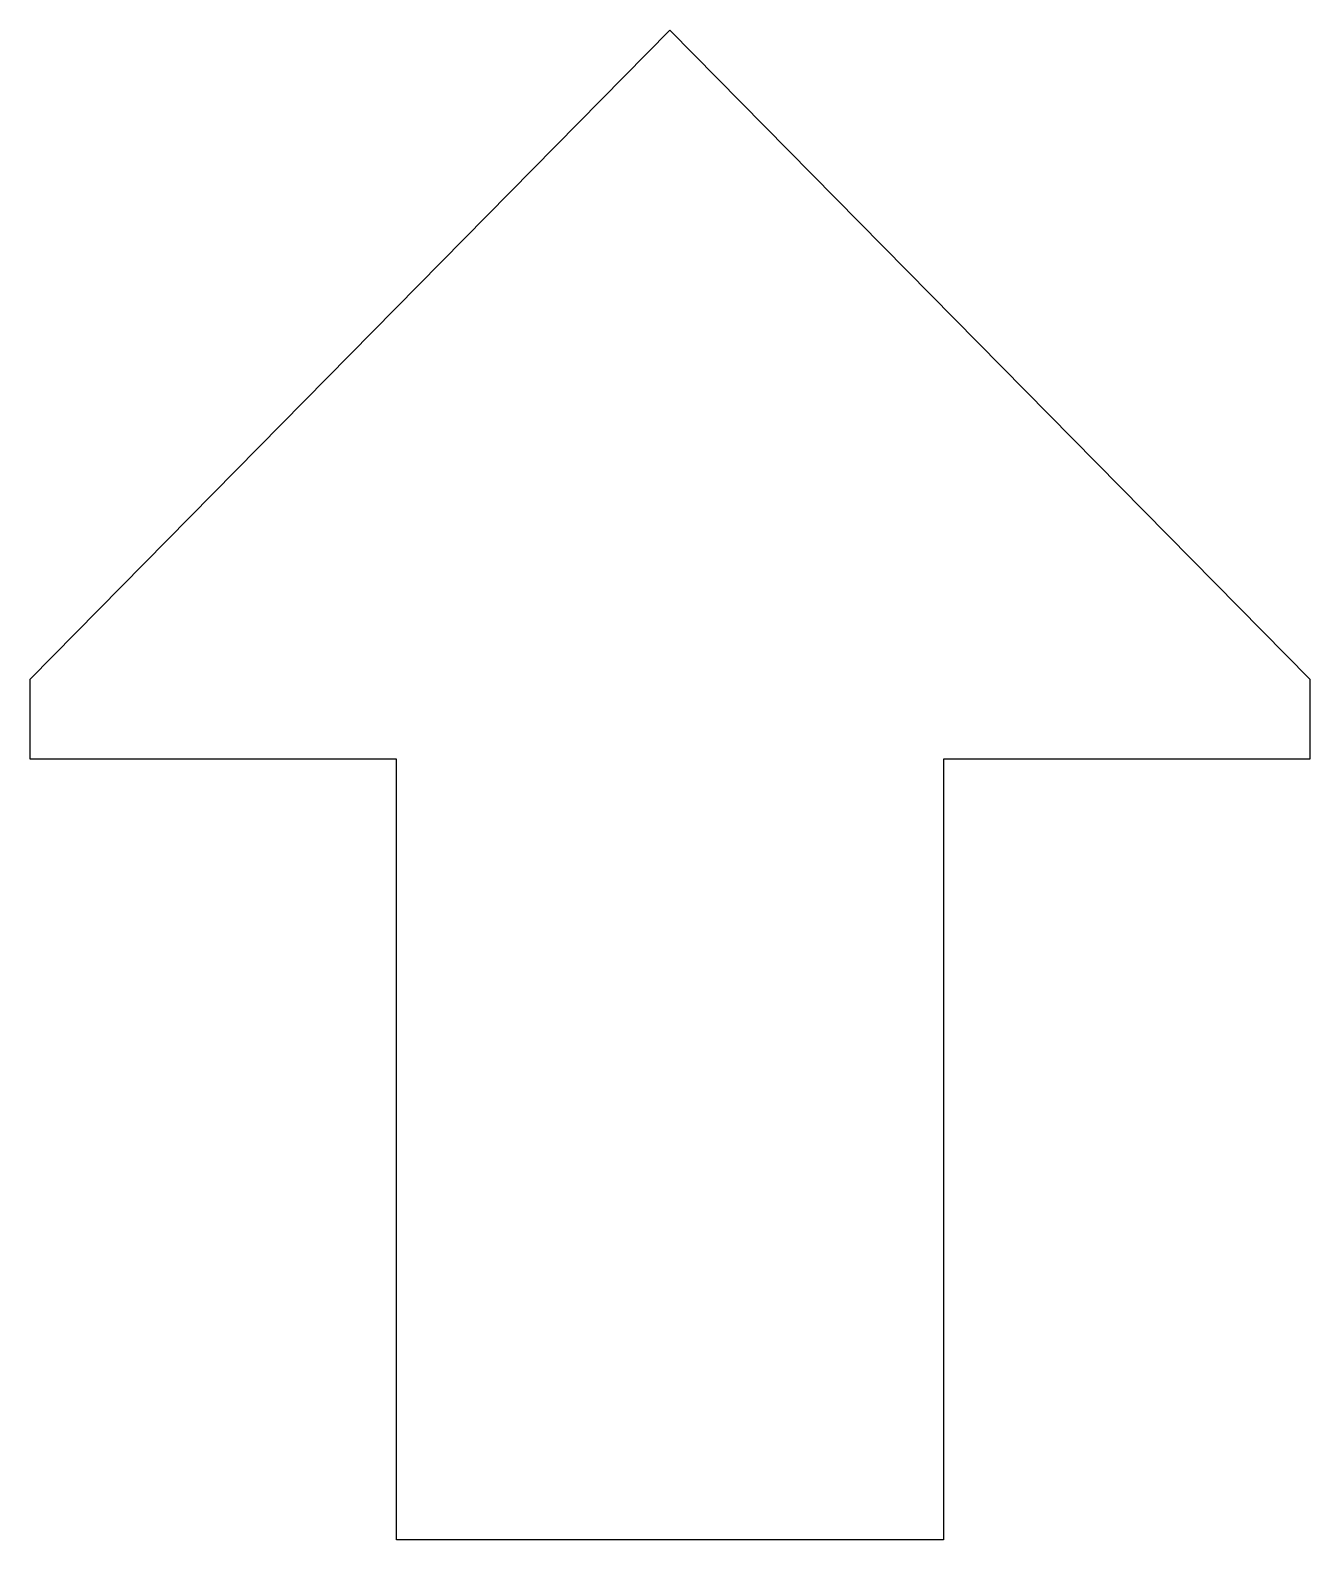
# Model space of a CAD drawing. Extents: x -178 to 178, y 34 to 455.
import ezdxf

# ---------------------------------------------------------------- set-up
doc = ezdxf.new("R2010")
doc.units = 0
doc.layers.get('0').update_dxf_attribs({"linetype": 'CONTINUOUS'})

msp = doc.modelspace()

# ---------------------------------------------------------------- linework, layer by layer
for p, q in [((-178.262579, 274.133521), (0.000002, 454.995165)), ((0.000002, 454.995165), (178.262583, 274.133521)), ((-178.262579, 251.839277), (-178.262579, 274.133521)), ((178.262583, 274.133521), (178.262583, 251.839277)), ((-76.188725, 251.839277), (-178.262579, 251.839277)), ((-76.188725, 34.228099), (-76.188725, 251.839277)), ((178.262583, 251.839277), (76.188729, 251.839277)), ((76.188729, 251.839277), (76.188729, 34.228099)), ((76.188729, 34.228099), (-76.188725, 34.228099))]:
    msp.add_line(p, q)

doc.saveas('drawing.dxf')
